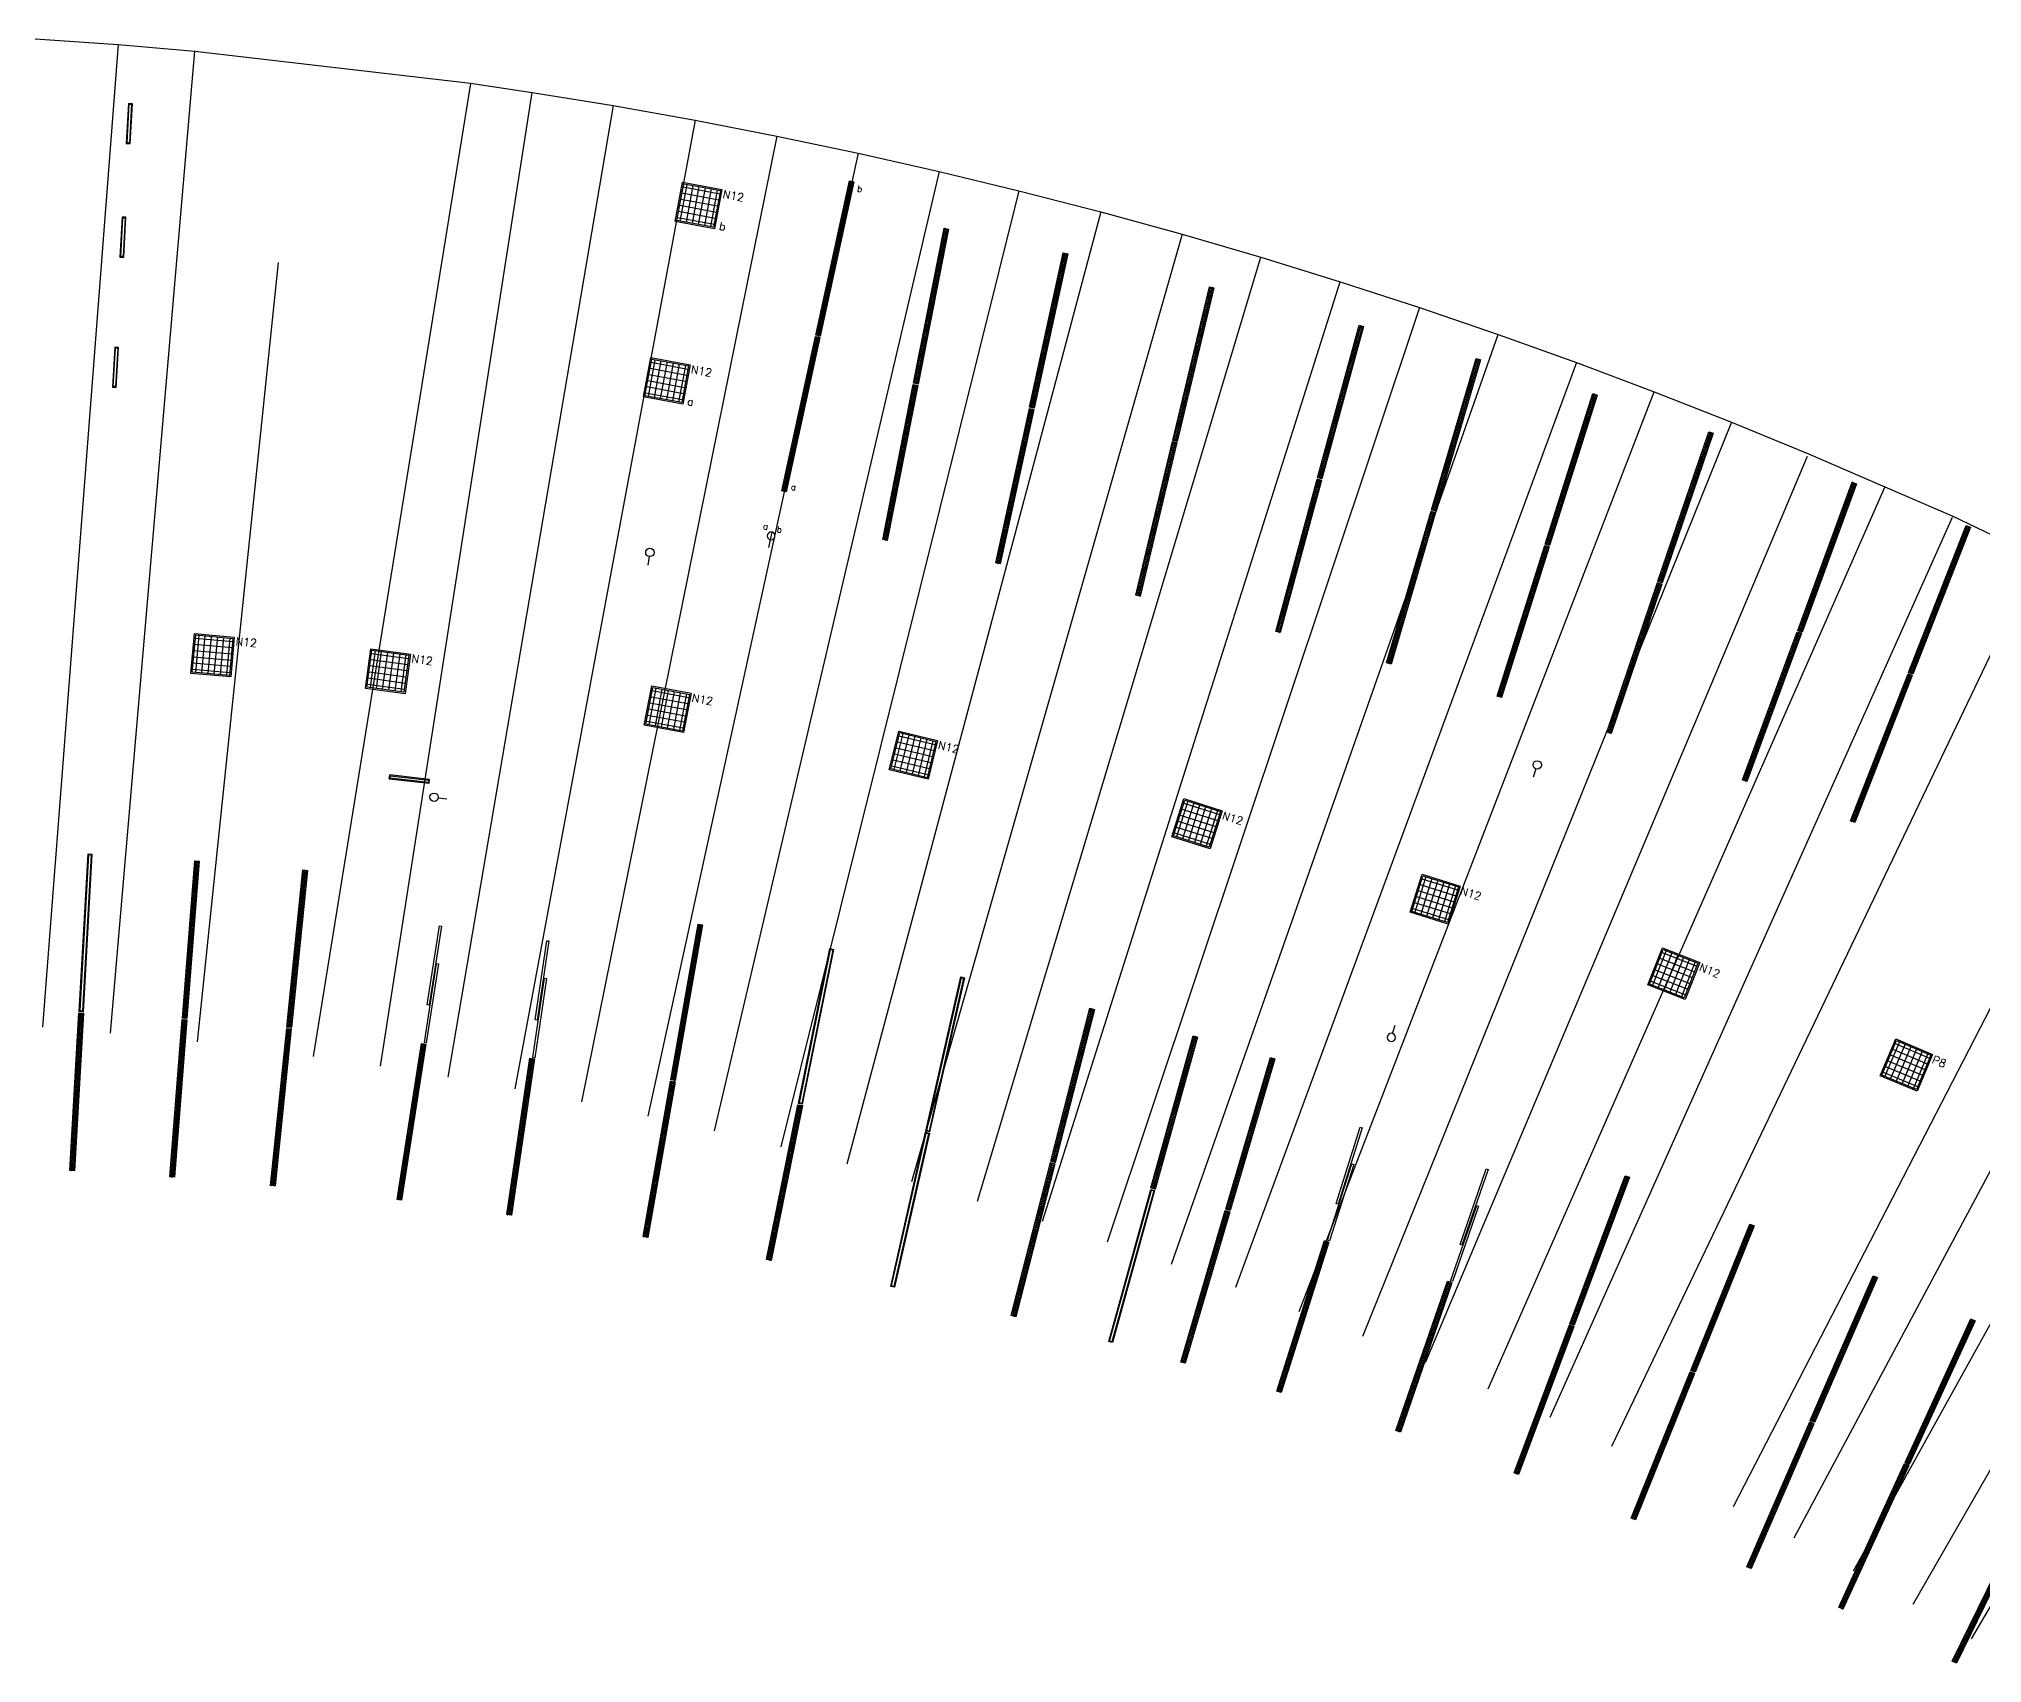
# Model space of a CAD drawing. Header units: millimetres. Extents: x -39 to 106, y -27 to 58.
# Drawn here: x 18.77 to 47.91, y -6.57 to 17.8 of the extents above; entities that cross this region are included whole.
import ezdxf

# ---------------------------------------------------------------- set-up
doc = ezdxf.new("R2010")
doc.units = ezdxf.units.MM
for name, color, linetype in [('ELE_INTERRUPTORES', 4, 'Continuous'), ('IEL - LUMINARIA NOVA', 3, 'Continuous'), ('IEL CIRC NORMAL', 7, 'Continuous'), ('IEL- Texto', 7, 'Continuous'), ('LINHAS AUXILIARES', 7, 'Continuous'), ('LUMINÁRIAS', 2, 'Continuous')]:
    doc.layers.add(name, color=color, linetype=linetype)
doc.styles.add('Eletrico 0.08', font='romans.shx', dxfattribs={"height": 0.08})
doc.styles.add('Eletrico 2.5', font='romans.shx', dxfattribs={"height": 0.2})

# ---------------------------------------------------------------- blocks, each defined once
blk = doc.blocks.new('T12-2440mm')
at = {"layer": 'LUMINÁRIAS'}
h = blk.add_hatch(dxfattribs=at)
h.set_pattern_fill('NET3', color=256, scale=0.01, style=0)
h.set_pattern_definition([(0, (0.075615, 1.19948), (0, 0.03175), []), (60, (0.075615, 1.19948), (-0.02749630657, 0.015875), []), (120, (0.075615, 1.19948), (-0.02749630657, -0.015875), [])])
h.paths.add_polyline_path([(1900.45, 792.136), (1898.08, 792.136), (1898.08, 792.205), (1900.45, 792.205)])
blk.add_lwpolyline([(1900.45, 792.136), (1898.08, 792.136), (1898.08, 792.205), (1900.45, 792.205)], close=True, dxfattribs=at)
blk = doc.blocks.new('T8-2440mm')
at = {"layer": 'LUMINÁRIAS'}
h = blk.add_hatch(color=256, dxfattribs=at)
h.paths.add_polyline_path([(1900.45, 792.405), (1898.08, 792.405), (1898.08, 792.462), (1900.45, 792.462)])
h.paths.add_polyline_path([(1900.44, 792.416), (1898.09, 792.416), (1898.09, 792.451), (1900.44, 792.451)], flags=16)
for points in [[(1900.45, 792.405), (1898.08, 792.405), (1898.08, 792.462), (1900.45, 792.462)], [(1900.44, 792.416), (1898.09, 792.416), (1898.09, 792.451), (1900.44, 792.451)]]:
    blk.add_lwpolyline(points, close=True, dxfattribs=at)
blk = doc.blocks.new('T5-1200mm')
at = {"layer": 'LUMINÁRIAS'}
blk.add_lwpolyline([(1898.086, 792.634), (1899.286, 792.634), (1899.286, 792.604), (1898.086, 792.604)], close=True, dxfattribs=at)
blk = doc.blocks.new('IEL - LUM 4x16W CIRC NOR ATR')
at = {"layer": 'IEL - LUMINARIA NOVA', "color": 5}
for p, q in [((-0.3, 0.3), (0.3, 0.3)), ((-0.3, -0.3), (-0.3, 0.3)), ((0.3, 0.3), (0.3, -0.3)), ((-0.28, 0.28), (0.28, 0.28)), ((-0.28, -0.28), (-0.28, 0.28)), ((0.28, 0.28), (0.28, -0.28)), ((0.28, -0.28), (-0.28, -0.28)), ((0.3, -0.3), (-0.3, -0.3))]:
    blk.add_line(p, q, dxfattribs=at)
at = {"layer": 'IEL - LUMINARIA NOVA', "color": 4}
for p, q in [((-0.28, 0.233), (0.28, 0.233)), ((-0.28, 0.14), (0.28, 0.14)), ((-0.28, 0.047), (0.28, 0.047)), ((-0.233, 0.28), (-0.233, -0.28)), ((-0.14, 0.28), (-0.14, -0.28)), ((-0.047, 0.28), (-0.047, -0.28)), ((0.047, 0.28), (0.047, -0.28)), ((0.14, 0.28), (0.14, -0.28)), ((0.233, 0.28), (0.233, -0.28)), ((-0.28, -0.047), (0.28, -0.047)), ((-0.28, -0.14), (0.28, -0.14)), ((-0.28, -0.233), (0.28, -0.233))]:
    blk.add_line(p, q, dxfattribs=at)
at = {"layer": 'IEL CIRC NORMAL', "style": 'Eletrico 0.08', "flags": 4}
for tag, p in [('CIRCUITO', (0.327, 0.18)), ('RETORNO', (0.323, -0.3))]:
    blk.add_attdef(tag, p, '', height=0.12, dxfattribs=at)
blk = doc.blocks.new('T8-600mm')
at = {"layer": 'LUMINÁRIAS'}
h = blk.add_hatch(color=256, dxfattribs=at)
h.paths.add_polyline_path([(1905.551, 793.663), (1905.608, 793.663), (1905.608, 794.263), (1905.551, 794.263)])
h.paths.add_polyline_path([(1905.562, 794.253), (1905.597, 794.253), (1905.597, 793.673), (1905.562, 793.673)], flags=16)
for q in [(1905.551, 793.663), (1905.608, 794.263)]:
    blk.add_line((1905.551, 794.263), q, dxfattribs=at)
for points in [[(1905.551, 793.663), (1905.608, 793.663), (1905.608, 794.263), (1905.551, 794.263)], [(1905.562, 794.253), (1905.597, 794.253), (1905.597, 793.673), (1905.562, 793.673)]]:
    blk.add_lwpolyline(points, close=True, dxfattribs=at)
blk = doc.blocks.new('interr-1tecla')
at = {"layer": 'ELE_INTERRUPTORES'}
blk.add_line((0.128494, 0), (0, 0), dxfattribs=at)
blk.add_circle((0.190994, 0), 0.0625, dxfattribs=at)
blk = doc.blocks.new('silhueta predio')
at = {"layer": 'LINHAS AUXILIARES'}
for p, q in [((18.481, -0.152), (19.726, -0.238)), ((19.726, -0.238), (20.878, -0.335)), ((20.878, -0.335), (25.011, -0.819)), ((25.011, -0.819), (25.935, -0.956)), ((25.935, -0.956), (27.151, -1.154)), ((27.151, -1.154), (28.379, -1.373)), ((28.379, -1.373), (29.604, -1.611)), ((29.604, -1.611), (30.824, -1.867)), ((30.824, -1.867), (32.041, -2.142)), ((32.041, -2.142), (33.234, -2.431)), ((33.234, -2.431), (34.461, -2.748)), ((34.461, -2.748), (35.681, -3.084)), ((35.681, -3.084), (36.861, -3.428)), ((36.861, -3.428), (38.053, -3.796)), ((38.053, -3.796), (39.24, -4.182)), ((39.24, -4.182), (40.42, -4.586)), ((40.42, -4.586), (41.594, -5.007)), ((41.594, -5.007), (42.761, -5.447)), ((42.761, -5.447), (43.921, -5.905)), ((43.921, -5.905), (45.074, -6.381)), ((45.074, -6.381), (46.22, -6.874)), ((46.22, -6.874), (47.241, -7.313)), ((47.241, -7.313), (48.51, -7.923))]:
    blk.add_line(p, q, dxfattribs=at)
blk = doc.blocks.new('*U8')
at = {"layer": 'ELE_INTERRUPTORES'}
for p, q in [((25.6988, 0), (0, 0)), ((50.6988, 0), (25.6988, 0))]:
    blk.add_line(p, q, dxfattribs=at)
blk.add_circle((38.1988, 0), 12.5, dxfattribs=at)

msp = doc.modelspace()

# ---------------------------------------------------------------- linework, layer by layer
at = {"layer": 'LINHAS AUXILIARES'}
for p, q in [((19.957, 17.717), (18.824, 2.976)), ((19.841, 2.887), (21.109, 17.621)), ((25.241, 17.132), (22.882, 2.536)), ((23.892, 2.391), (26.166, 16.999)), ((27.382, 16.802), (24.9, 2.227)), ((28.61, 16.583), (25.904, 2.048)), ((29.835, 16.345), (26.905, 1.854)), ((31.055, 16.089), (27.902, 1.639)), ((32.272, 15.814), (28.897, 1.419)), ((33.465, 15.525), (29.893, 1.178)), ((34.692, 15.208), (30.886, 0.921)), ((35.912, 14.872), (31.853, 0.654)), ((22.358, 14.449), (21.141, 2.756)), ((32.844, 0.365), (37.092, 14.528)), ((33.819, 0.064), (38.284, 14.16)), ((39.471, 13.774), (34.79, -0.252)), ((35.755, -0.583), (40.651, 13.37)), ((41.825, 12.948), (36.716, -0.929)), ((37.67, -1.29), (42.992, 12.508)), ((44.152, 12.051), (38.619, -1.665)), ((39.563, -2.055), (45.291, 11.54)), ((46.451, 11.082), (40.5, -2.459)), ((41.431, -2.877), (47.466, 10.628)), ((42.355, -3.31), (48.741, 10.033)), ((44.183, -4.218), (50.955, 8.936)), ((52.059, 8.356), (45.086, -4.693)), ((45.981, -5.182), (53.155, 7.76)), ((54.241, 7.147), (46.87, -5.685)), ((47.75, -6.201), (55.24, 6.563))]:
    msp.add_line(p, q, dxfattribs=at)

# ---------------------------------------------------------------- block references
at = {"layer": 'ELE_INTERRUPTORES', "xscale": -0.004660357131833132, "yscale": 0.004660357131833132, "zscale": 0.004660357131833132, "rotation": 257.6572573384917}
msp.add_blockref('*U8', (29.711, 10.172), dxfattribs=at)
at = {"layer": 'LINHAS AUXILIARES'}
msp.add_blockref('silhueta predio', (0.231, 17.956), dxfattribs=at)
for p, rotation in [((-1927.069, -669.067), 356.7778505570257), ((-1927.165, -670.772), 356.7778505565368), ((-1927.408, -672.348), 356.7667844292486), ((593.812, -1977.565), 83.39446756746955)]:
    msp.add_blockref('T8-600mm', p, dxfattribs=dict(at, rotation=rotation))
at = {"layer": 'LUMINÁRIAS'}
ref = msp.add_blockref('IEL - LUM 4x16W CIRC NOR ATR', (28.662, 15.302), dxfattribs=dict(at, rotation=349.4547916666714))
ref.add_attrib('CIRCUITO', 'N12', (29.016, 15.419), dxfattribs={"layer": 'IEL CIRC NORMAL', "height": 0.12, "rotation": 349.4548, "style": 'Eletrico 0.08', "flags": 4})
ref.add_attrib('RETORNO', 'b', (28.961, 14.941), dxfattribs={"layer": 'IEL CIRC NORMAL', "height": 0.12, "rotation": 349.4548, "style": 'Eletrico 0.08', "flags": 4})
for name, p, rotation in [('T12-2440mm', (399.648, -2009.997), 77.68749240574114), ('T12-2440mm', (442.788, -2002.668), 78.86986796871764), ('T12-2440mm', (403.242, -2011.008), 77.69841800583919), ('T12-2440mm', (365.74, -2018.348), 76.57757830661713), ('T12-2440mm', (303.657, -2028.314), 74.76848530955718), ('T12-2440mm', (399.139, -2012.332), 77.68749240574114), ('T12-2440mm', (263.787, -2033.784), 73.6018364027506), ('T12-2440mm', (442.326, -2005.013), 78.86986796871764), ('T12-2440mm', (402.733, -2013.343), 77.69841800583919), ('T12-2440mm', (223.44, -2038.472), 72.42465277793532), ('T12-2440mm', (365.185, -2020.672), 76.57757830661713), ('T12-2440mm', (183.199, -2042.323), 71.25296551486929), ('T12-2440mm', (303.029, -2030.62), 74.76848530955718), ('T12-2440mm', (132.802, -2045.973), 69.78835069441804), ('T12-2440mm', (263.112, -2036.077), 73.6018364027506), ('T12-2440mm', (92.426, -2047.968), 68.61666343131829), ('T12-2440mm', (222.718, -2040.75), 72.42465277793532), ('interr-1tecla', (27.9, 9.909), 80.80019431104238), ('T12-2440mm', (182.431, -2044.586), 71.25296551486929), ('T12-2440mm', (131.976, -2048.215), 69.78835069441804), ('T12-2440mm', (91.555, -2050.194), 68.61666343131829), ('interr-1tecla', (41.178, 6.728), 71.79389248058372), ('interr-1tecla', (24.885, 6.401), 172.9698611111199), ('T8-2440mm', (703.884, -1936.417), 86.77745652465936), ('T12-2440mm', (662.368, -1951.076), 85.51778480751993), ('T12-2440mm', (616.496, -1966.148), 84.13227126516314), ('T5-1200mm', (515.84, -1994.109), 81.15197030010816), ('T12-2440mm', (480.252, -2004.299), 80.04100759428653), ('T5-1200mm', (534.865, -1989.971), 81.65171006868816), ('T8-2440mm', (431.027, -2015.597), 78.57749330474891), ('T5-1200mm', (515.798, -1994.673), 81.15197030010816), ('T5-1200mm', (534.828, -1990.535), 81.65171006868816), ('T8-2440mm', (386.37, -2024.707), 77.25787326414311), ('T12-2440mm', (330.826, -2034.267), 75.64502170662031), ('T12-2440mm', (703.487, -1938.788), 86.77745652477336), ('T12-2440mm', (662.181, -1953.458), 85.51778480751993), ('T12-2440mm', (616.252, -1968.525), 84.13227126516314), ('T12-2440mm', (514.966, -1996.956), 81.15197030003677), ('T12-2440mm', (290.985, -2040.27), 74.48279525638152), ('T12-2440mm', (534.015, -1992.825), 81.6517100695174), ('T12-2440mm', (260.679, -2044.278), 73.60127517141919), ('T12-2440mm', (479.839, -2006.653), 80.04100759428653), ('T12-2440mm', (430.295, -2017.887), 78.5774933051566), ('T5-1200mm', (220.711, -2048.499), 72.42465277771404), ('T8-2440mm', (385.843, -2027.038), 77.25787326395985), ('T12-2440mm', (330.233, -2036.582), 75.64502170662031), ('T5-1200mm', (220.584, -2049.05), 72.42465277771404), ('T5-1200mm', (170.14, -2053.11), 70.95996028192569), ('T12-2440mm', (120.035, -2056.751), 69.5276841423088), ('T8-2440mm', (290.6, -2042.643), 74.48279525613859), ('T5-1200mm', (169.999, -2053.657), 70.95996028192569), ('T12-2440mm', (260.004, -2046.571), 73.60127517141919), ('T12-2440mm', (68.134, -2058.799), 68.03081597218755), ('T12-2440mm', (219.415, -2051.18), 72.42465277789114), ('T12-2440mm', (168.776, -2055.756), 70.9599602823041), ('T12-2440mm', (17.352, -2059.507), 66.56620102725581), ('T12-2440mm', (-23.274, -2059.132), 65.39451388879344), ('T12-2440mm', (119.2, -2058.99), 69.5276841423088), ('T12-2440mm', (67.24, -2061.015), 68.03081597218755), ('T12-2440mm', (16.401, -2061.7), 66.56620102725581), ('T12-2440mm', (-24.269, -2061.305), 65.39451388879344), ('T12-2440mm', (-75.071, -2059.652), 63.93027628635237)]:
    msp.add_blockref(name, p, dxfattribs=dict(at, rotation=rotation))
ref = msp.add_blockref('IEL - LUM 4x16W CIRC NOR ATR', (28.184, 12.672), dxfattribs=dict(at, rotation=349.4547916666714))
ref.add_attrib('CIRCUITO', 'N12', (28.538, 12.789), dxfattribs={"layer": 'IEL CIRC NORMAL', "height": 0.12, "rotation": 349.4548, "style": 'Eletrico 0.08', "flags": 4})
ref.add_attrib('RETORNO', 'a', (28.482, 12.311), dxfattribs={"layer": 'IEL CIRC NORMAL', "height": 0.12, "rotation": 349.4548, "style": 'Eletrico 0.08', "flags": 4})
ref = msp.add_blockref('IEL - LUM 4x16W CIRC NOR ATR', (21.373, 8.555), dxfattribs=dict(at, rotation=354.776741497859))
ref.add_attrib('CIRCUITO', 'N12', (21.715, 8.705), dxfattribs={"layer": 'IEL CIRC NORMAL', "height": 0.12, "rotation": 354.7767, "style": 'Eletrico 0.08', "flags": 4})
ref = msp.add_blockref('IEL - LUM 4x16W CIRC NOR ATR', (24.003, 8.315), dxfattribs=dict(at, rotation=352.2561909474255))
ref.add_attrib('CIRCUITO', 'N12', (24.351, 8.449), dxfattribs={"layer": 'IEL CIRC NORMAL', "height": 0.12, "rotation": 352.2562, "style": 'Eletrico 0.08', "flags": 4})
ref = msp.add_blockref('IEL - LUM 4x16W CIRC NOR ATR', (28.198, 7.744), dxfattribs=dict(at, rotation=349.4142057969299))
ref.add_attrib('CIRCUITO', 'N12', (28.552, 7.861), dxfattribs={"layer": 'IEL CIRC NORMAL', "height": 0.12, "rotation": 349.4142, "style": 'Eletrico 0.08', "flags": 4})
ref = msp.add_blockref('IEL - LUM 4x16W CIRC NOR ATR', (31.884, 7.056), dxfattribs=dict(at, rotation=346.4074264451578))
ref.add_attrib('CIRCUITO', 'N12', (32.243, 7.154), dxfattribs={"layer": 'IEL CIRC NORMAL', "height": 0.12, "rotation": 346.4074, "style": 'Eletrico 0.08', "flags": 4})
ref = msp.add_blockref('IEL - LUM 4x16W CIRC NOR ATR', (36.136, 6.027), dxfattribs=dict(at, rotation=342.4246527777429))
ref.add_attrib('CIRCUITO', 'N12', (36.502, 6.1), dxfattribs={"layer": 'IEL CIRC NORMAL', "height": 0.12, "rotation": 342.4247, "style": 'Eletrico 0.08', "flags": 4})
ref = msp.add_blockref('IEL - LUM 4x16W CIRC NOR ATR', (39.708, 4.896), dxfattribs=dict(at, rotation=342.6523241337752))
ref.add_attrib('CIRCUITO', 'N12', (40.074, 4.97), dxfattribs={"layer": 'IEL CIRC NORMAL', "height": 0.12, "rotation": 342.6523, "style": 'Eletrico 0.08', "flags": 4})
ref = msp.add_blockref('IEL - LUM 4x16W CIRC NOR ATR', (43.286, 3.778), dxfattribs=dict(at, rotation=338.5233607159982))
ref.add_attrib('CIRCUITO', 'N12', (43.656, 3.826), dxfattribs={"layer": 'IEL CIRC NORMAL', "height": 0.12, "rotation": 338.5234, "style": 'Eletrico 0.08', "flags": 4})
at = {"layer": 'LUMINÁRIAS', "xscale": -1, "rotation": 72.27695231190322}
msp.add_blockref('interr-1tecla', (39.109, 3.003), dxfattribs=at)
at = {"layer": 'LUMINÁRIAS'}
ref = msp.add_blockref('IEL - LUM 4x16W CIRC NOR ATR', (46.775, 2.406), dxfattribs=dict(at, rotation=337.152048611017))
ref.add_attrib('CIRCUITO', 'P8', (47.146, 2.444), dxfattribs={"layer": 'IEL CIRC NORMAL', "height": 0.12, "rotation": 337.152, "style": 'Eletrico 0.08', "flags": 4})

# ---------------------------------------------------------------- texts
at = {"layer": 'IEL- Texto', "char_height": 0.0948, "width": 6.97237, "attachment_point": 5, "rotation": 349.2147, "style": 'Eletrico 2.5'}
for s, insert in [('b', (31.08, 15.552)), ('a', (30.086, 11.079)), ('a', (29.668, 10.488)), ('b', (29.875, 10.442))]:
    msp.add_mtext(s, dxfattribs=dict(at, insert=insert))

doc.saveas('drawing.dxf')
